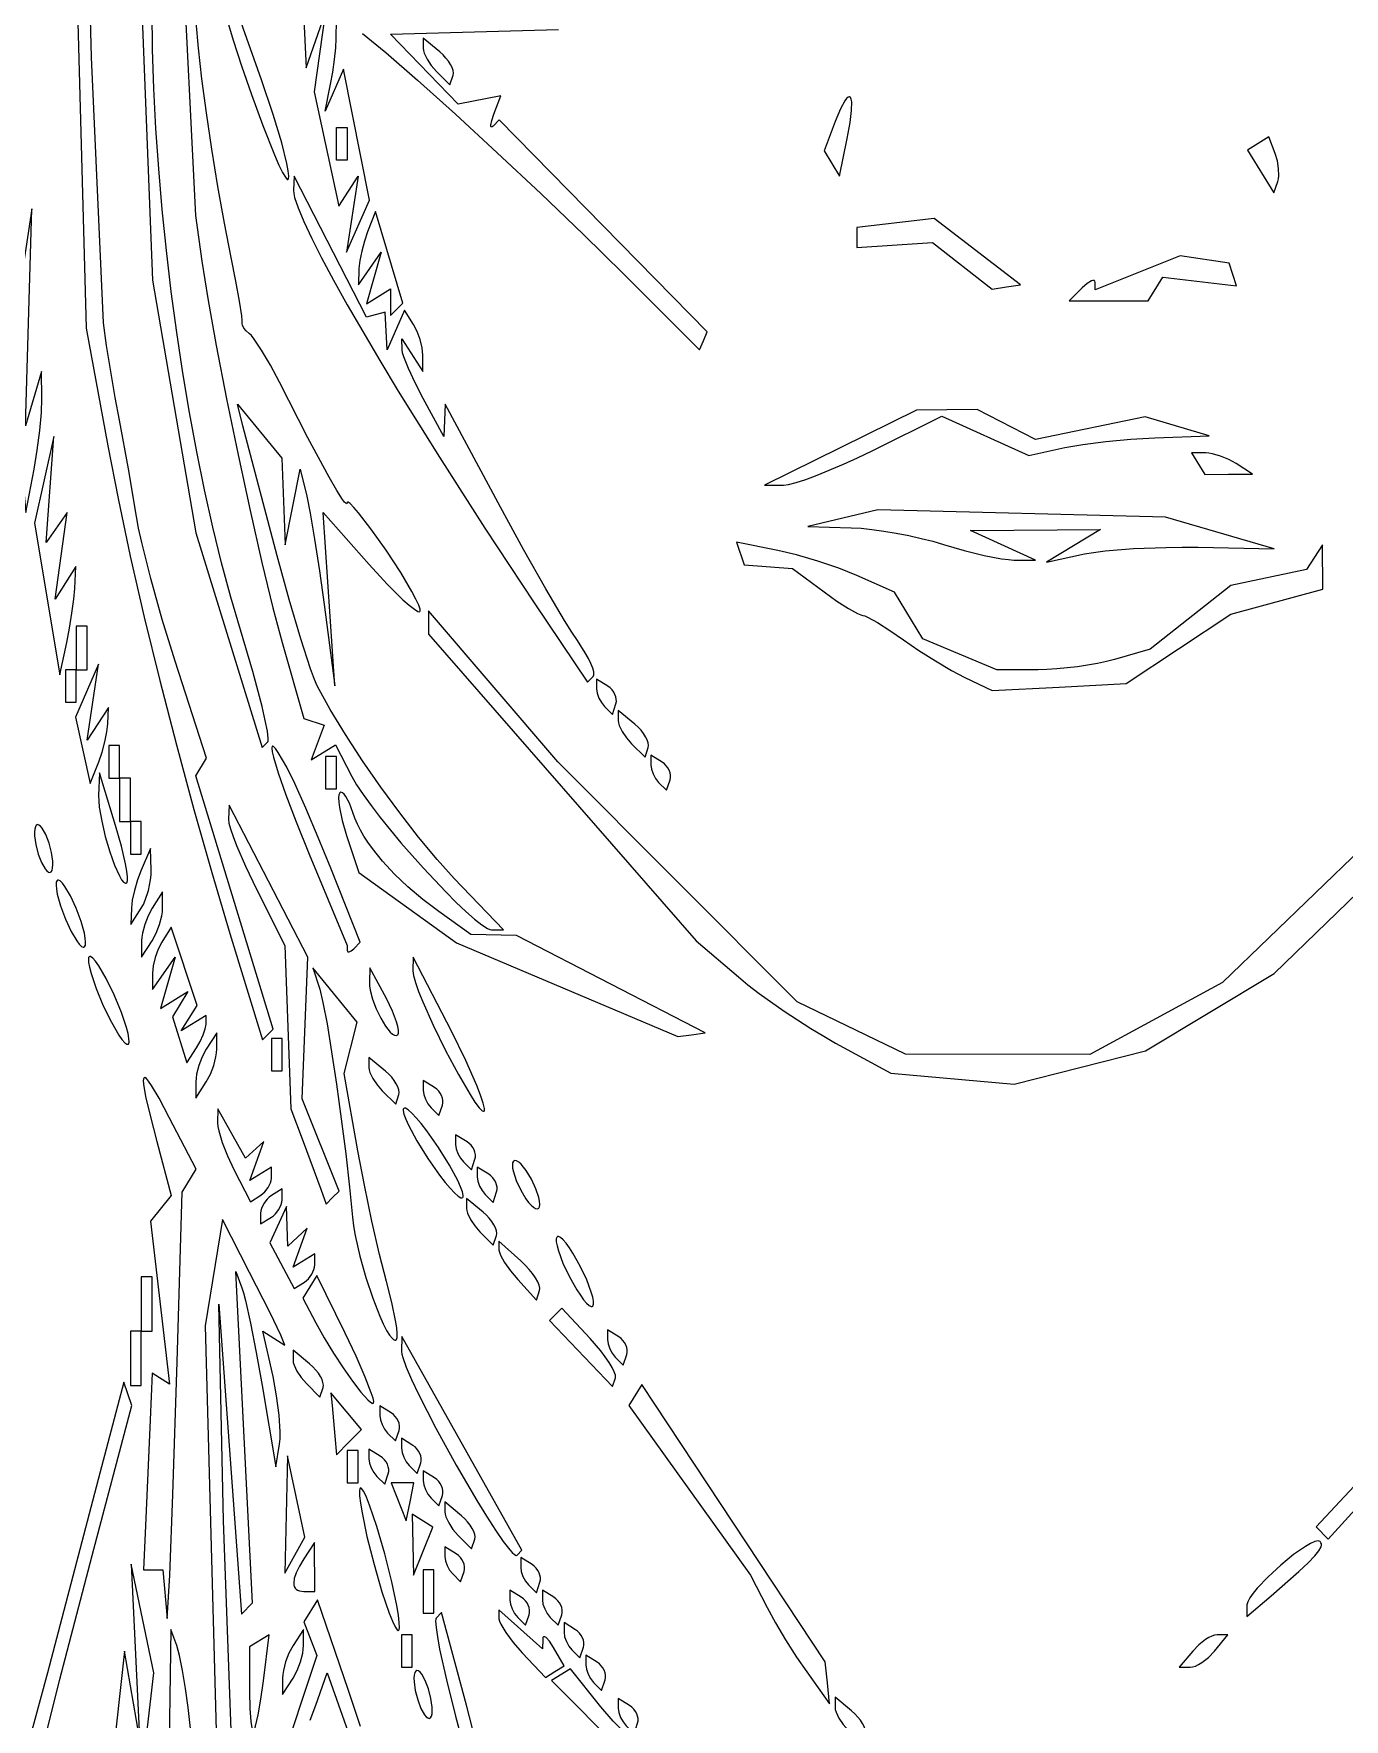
# Model space of a CAD drawing. Header units: millimetres. Extents: x 0.52 to 7.92, y 0.28 to 7.41.
# Drawn here: x 3.785 to 4.97, y 3.914 to 5.438 of the extents above; entities that cross this region are included whole.
import ezdxf

# ---------------------------------------------------------------- set-up
doc = ezdxf.new("R2010")
doc.units = ezdxf.units.MM
doc.header["$MEASUREMENT"] = 0

msp = doc.modelspace()

# ---------------------------------------------------------------- linework, layer by layer
at = {"flags": 128}
for points in [[(3.772346, 5.615522), (3.793521, 5.651961), (3.794118, 5.618621), (3.820767, 5.602941), (3.832596, 5.171569), (3.852073, 5.06505), (3.861338, 5.0174), (3.872443, 4.965458), (3.885117, 4.910307), (3.899087, 4.85303), (3.914083, 4.794711), (3.929833, 4.736433), (3.946066, 4.679279), (3.96251, 4.624334), (3.992132, 4.52808), (3.996911, 4.532859)], [(3.996911, 4.532859), (4.00169, 4.537638), (3.931563, 4.766886), (3.941383, 4.782775), (3.912943, 4.870516), (3.901393, 4.907971), (3.890968, 4.945094), (3.882813, 4.977595), (3.879944, 4.990773), (3.878072, 5.001187), (3.870906, 5.044466), (3.862711, 5.088235), (3.858797, 5.108847), (3.85474, 5.132353), (3.85102, 5.155859), (3.848114, 5.176471), (3.837357, 5.416575), (3.832268, 5.612562)], [(3.879698, 5.544118), (3.892599, 5.215047), (3.931672, 4.986498), (3.99161, 4.792264), (3.996773, 4.797427)], [(3.918941, 5.519608), (3.931339, 5.27327), (3.937107, 5.232223), (3.94249, 5.198324), (3.950179, 5.155841), (3.959548, 5.107748), (3.969972, 5.05702), (3.980823, 5.006632), (3.991477, 4.959558), (4.001308, 4.918775), (4.00969, 4.887255), (4.029428, 4.818627), (4.047918, 4.812459), (4.035884, 4.781097), (4.057988, 4.794759), (4.072751, 4.766212), (4.07712, 4.758644), (4.083007, 4.74978), (4.090187, 4.739866), (4.098436, 4.729147), (4.117243, 4.706283), (4.137635, 4.683158), (4.157815, 4.661741), (4.167265, 4.65229), (4.17599, 4.644005), (4.183765, 4.637132), (4.190365, 4.631918), (4.195566, 4.628609), (4.197572, 4.627746), (4.199145, 4.627451)], [(3.959566, 5.451995), (3.965561, 5.431807), (3.973075, 5.408618), (3.982004, 5.382797), (3.992246, 5.354716), (4.002714, 5.328121), (4.006794, 5.31886), (4.010108, 5.31216), (4.012659, 5.307923), (4.014449, 5.306052), (4.015059, 5.305974), (4.015481, 5.306451), (4.015757, 5.30902), (4.015281, 5.313663), (4.014055, 5.320283), (4.009365, 5.339063), (4.001707, 5.36458), (3.991103, 5.396056), (3.961336, 5.480392)], [(3.996773, 4.797427), (3.997144, 4.798452), (3.9972, 4.800429), (3.996418, 4.807027), (3.99453, 4.816805), (3.991636, 4.829348), (3.983237, 4.861063), (3.972033, 4.898844), (3.963309, 4.928335), (3.954971, 4.959339), (3.947043, 4.991687), (3.93955, 5.025212), (3.932514, 5.059744), (3.925962, 5.095117), (3.919915, 5.131161), (3.914399, 5.167709), (3.909437, 5.204592), (3.905053, 5.241642), (3.901272, 5.27869), (3.898117, 5.315569), (3.895612, 5.352111), (3.893782, 5.388146), (3.89265, 5.423507), (3.892241, 5.458026)], [(4.029412, 5.450477), (4.031366, 5.406863), (4.048596, 5.455882), (4.038838, 5.385078), (4.060994, 5.281767), (4.078404, 5.308824), (4.068104, 5.240196), (4.08866, 5.28717), (4.065324, 5.405786), (4.048617, 5.367647), (4.053586, 5.392157), (4.055527, 5.403003), (4.057135, 5.414416), (4.058246, 5.42504), (4.05869, 5.433516), (4.058824, 5.450365)], [(4.199145, 4.627451), (4.210047, 4.627451), (4.165478, 4.67402), (4.149845, 4.691266), (4.133222, 4.71125), (4.116125, 4.733245), (4.099069, 4.756528), (4.082571, 4.780374), (4.067146, 4.804058), (4.053311, 4.826854), (4.041582, 4.848039), (4.038994, 4.853979), (4.035547, 4.863388), (4.026675, 4.890686), (4.016159, 4.926072), (4.005196, 4.965686), (3.974198, 5.083333), (3.969359, 5.102941), (4.009368, 5.053922), (4.012385, 4.97549), (4.025966, 5.044118), (4.031967, 5.019608), (4.035062, 5.004289), (4.039053, 4.980699), (4.043424, 4.952053), (4.04766, 4.921569), (4.057352, 4.848039), (4.046977, 5.004902), (4.088422, 4.957907), (4.104866, 4.940012), (4.119002, 4.926027), (4.124733, 4.920936), (4.129323, 4.917347), (4.132582, 4.915433), (4.133654, 4.915159), (4.134323, 4.915369), (4.134595, 4.916087), (4.134502, 4.917305), (4.133286, 4.921123), (4.130799, 4.926595), (4.127167, 4.933495), (4.116971, 4.950666), (4.103703, 4.970817), (4.090084, 4.989978), (4.078931, 5.004457), (4.074639, 5.009501), (4.071395, 5.012845), (4.069343, 5.014314), (4.068809, 5.014291), (4.068627, 5.013733), (4.06836, 5.012804), (4.067566, 5.012998), (4.066255, 5.014297), (4.06444, 5.016679), (4.05934, 5.024615), (4.052355, 5.036647), (4.033092, 5.072363), (4.007369, 5.122549), (3.9991, 5.138163), (3.991191, 5.151685), (3.984537, 5.161669), (3.981962, 5.164882), (3.980037, 5.166667), (3.977191, 5.168957), (3.975044, 5.171569), (3.973803, 5.17418), (3.973588, 5.175386), (3.973678, 5.176471), (3.973694, 5.178556), (3.973266, 5.182629), (3.971244, 5.195772), (3.967939, 5.213971), (3.96368, 5.235294), (3.957513, 5.266588), (3.95161, 5.29963), (3.946143, 5.333194), (3.941284, 5.366052), (3.937206, 5.396975), (3.93408, 5.424738), (3.932078, 5.448111)], [(4.390781, 5.160088), (4.394307, 5.168214), (4.206141, 5.359736), (4.200591, 5.354186), (4.199606, 5.353408), (4.198935, 5.353331), (4.198577, 5.353912), (4.198529, 5.355105), (4.199346, 5.359149), (4.201362, 5.365105), (4.207681, 5.381574), (4.168988, 5.374122), (4.107772, 5.437281), (4.259587, 5.441682)], [(4.082396, 5.437915), (4.103434, 5.420653), (4.132133, 5.395675), (4.166433, 5.364852), (4.204275, 5.330058), (4.243599, 5.293168), (4.282344, 5.256053), (4.318452, 5.220588), (4.387255, 5.151961), (4.390781, 5.160088)], [(4.16442, 5.400122), (4.164695, 5.402124), (4.16436, 5.404484), (4.163462, 5.407115), (4.162052, 5.409931), (4.16018, 5.412844), (4.157895, 5.415767), (4.155248, 5.418614), (4.152287, 5.421298), (4.137255, 5.433773), (4.137255, 5.42473), (4.137503, 5.422666), (4.138212, 5.420261), (4.140819, 5.414779), (4.144676, 5.408978), (4.149387, 5.403554), (4.16152, 5.391422), (4.16442, 5.400122)], [(4.520917, 5.343125), (4.523498, 5.357434), (4.524783, 5.368435), (4.524856, 5.376012), (4.524465, 5.378479), (4.523802, 5.380045), (4.522879, 5.380696), (4.521706, 5.380416), (4.520294, 5.379192), (4.518652, 5.377008), (4.514725, 5.369702), (4.510008, 5.35838), (4.49986, 5.331688), (4.513924, 5.308931), (4.520917, 5.343125)], [(4.068627, 5.323529), (4.058824, 5.323529), (4.058824, 5.343137), (4.058824, 5.352941), (4.068627, 5.352941), (4.068627, 5.333333), (4.068627, 5.323529)], [(4.910206, 5.304148), (4.910773, 5.306508), (4.911075, 5.309302), (4.910922, 5.315776), (4.909823, 5.322744), (4.907857, 5.329376), (4.902099, 5.34438), (4.882754, 5.332424), (4.906798, 5.293924), (4.910206, 5.304148)], [(4.291122, 4.856481), (4.291755, 4.858075), (4.291576, 4.860647), (4.290644, 4.864065), (4.289018, 4.868193), (4.286756, 4.872899), (4.283918, 4.878049), (4.276748, 4.889141), (4.271808, 4.896572), (4.265224, 4.907178), (4.248267, 4.93594), (4.228161, 4.971469), (4.207187, 5.009804), (4.157135, 5.102941), (4.156041, 5.073529), (4.137255, 5.107843), (4.12994, 5.12194), (4.123911, 5.134957), (4.119792, 5.145447), (4.118644, 5.149291), (4.118208, 5.151961), (4.117947, 5.161765), (4.136955, 5.132353), (4.136955, 5.147059), (4.136301, 5.153801), (4.13452, 5.161286), (4.131884, 5.168604), (4.128665, 5.174842), (4.120376, 5.187919), (4.10465, 5.151961), (4.102941, 5.186055), (4.08609, 5.181373), (4.020559, 5.308824), (4.020084, 5.296178), (4.020275, 5.293365), (4.021024, 5.28976), (4.024137, 5.280258), (4.02932, 5.267851), (4.036469, 5.252718), (4.04548, 5.235036), (4.056248, 5.214982), (4.06867, 5.192736), (4.082643, 5.168475), (4.098061, 5.142378), (4.114821, 5.114621), (4.151953, 5.054845), (4.193206, 4.99057), (4.23775, 4.923222), (4.285987, 4.851347), (4.291122, 4.856481)], [(3.785419, 5.044118), (3.788325, 5.061278), (3.790643, 5.079013), (3.792138, 5.095232), (3.792575, 5.107843), (3.792163, 5.132353), (3.777737, 5.083333), (3.783295, 5.279412), (3.764108, 5.151961), (3.77785, 5.004902), (3.785419, 5.044118)], [(4.113425, 5.188588), (4.119006, 5.194169), (4.094225, 5.27688), (4.087017, 5.258538), (4.084176, 5.250256), (4.081769, 5.241264), (4.080049, 5.232648), (4.079271, 5.22549), (4.078732, 5.210784), (4.099324, 5.240196), (4.086135, 5.193623), (4.107843, 5.20704), (4.107843, 5.183007), (4.113425, 5.188588)], [(4.664789, 5.208742), (4.677616, 5.210784), (4.599392, 5.27073), (4.529412, 5.262561), (4.529412, 5.244484), (4.597819, 5.249091), (4.651961, 5.2067), (4.664789, 5.208742)], [(4.757265, 5.196078), (4.79296, 5.196078), (4.806237, 5.217561), (4.872884, 5.209781), (4.866111, 5.230392), (4.822089, 5.236847), (4.745098, 5.206041), (4.745098, 5.212824), (4.744858, 5.213947), (4.74417, 5.21453), (4.743082, 5.214594), (4.741642, 5.214159), (4.737901, 5.211876), (4.733333, 5.207843), (4.721569, 5.196078), (4.757265, 5.196078)], [(4.46305, 5.029555), (4.46775, 5.030163), (4.474631, 5.031961), (4.483363, 5.034821), (4.493618, 5.038617), (4.517379, 5.048505), (4.530226, 5.054343), (4.54328, 5.060606), (4.60654, 5.091801), (4.685016, 5.056413), (4.717508, 5.063483), (4.733992, 5.066373), (4.754855, 5.069015), (4.777422, 5.071116), (4.79902, 5.072385), (4.848039, 5.074218), (4.790286, 5.091323), (4.691176, 5.070857), (4.638229, 5.098039), (4.583333, 5.097442), (4.446078, 5.029698), (4.46305, 5.029555)], [(3.814951, 4.887432), (3.817461, 4.900331), (3.819668, 4.913839), (3.821333, 4.926354), (3.822219, 4.936275), (3.823229, 4.955882), (3.804477, 4.926471), (3.815349, 5.004902), (3.796228, 4.977748), (3.803214, 5.073529), (3.785911, 4.995098), (3.808692, 4.858198), (3.814951, 4.887432)], [(4.865775, 5.039366), (4.887255, 5.039516), (4.872549, 5.04902), (4.865826, 5.052722), (4.858393, 5.055776), (4.851153, 5.057865), (4.847888, 5.058449), (4.84501, 5.058673), (4.832176, 5.058824), (4.844294, 5.039216), (4.865775, 5.039366)], [(4.671569, 4.961882), (4.691176, 4.961669), (4.632353, 4.988604), (4.75, 4.989501), (4.70098, 4.960046), (4.735294, 4.967376), (4.743588, 4.968821), (4.754033, 4.970118), (4.779687, 4.972167), (4.808881, 4.973325), (4.823749, 4.973508), (4.838235, 4.973395), (4.906863, 4.972084), (4.808824, 5.000779), (4.548551, 5.007232), (4.485294, 4.992203), (4.52451, 4.991051), (4.533288, 4.990536), (4.543218, 4.989506), (4.553957, 4.988025), (4.565165, 4.986153), (4.5765, 4.983953), (4.587619, 4.981486), (4.59818, 4.978813), (4.607843, 4.975997), (4.62652, 4.970583), (4.644761, 4.966117), (4.660474, 4.963062), (4.666729, 4.962209), (4.671569, 4.961882)], [(4.712529, 4.846987), (4.773098, 4.850158), (4.867647, 4.912995), (4.95098, 4.935439), (4.95068, 4.97549), (4.936275, 4.953444), (4.867647, 4.938699), (4.79467, 4.881143), (4.762596, 4.871944), (4.755395, 4.870096), (4.747211, 4.868372), (4.729032, 4.865447), (4.710331, 4.863471), (4.701493, 4.862933), (4.693377, 4.862745), (4.656233, 4.862745), (4.589306, 4.890709), (4.563725, 4.932789), (4.529412, 4.94797), (4.513156, 4.954447), (4.49426, 4.96086), (4.47507, 4.966467), (4.457931, 4.970529), (4.420763, 4.977907), (4.42759, 4.957425), (4.471205, 4.954212), (4.499911, 4.932988), (4.51155, 4.924748), (4.522017, 4.917999), (4.530168, 4.913439), (4.533016, 4.912198), (4.534854, 4.911765), (4.536731, 4.911314), (4.53969, 4.910024), (4.548245, 4.905285), (4.559311, 4.898271), (4.57168, 4.889706), (4.585518, 4.880201), (4.600583, 4.870627), (4.615055, 4.862099), (4.627115, 4.855732), (4.651961, 4.843816), (4.712529, 4.846987)], [(5.111644, 4.822263), (4.860271, 4.579845), (4.740196, 4.514706), (4.573529, 4.515189), (4.47549, 4.562488), (4.25921, 4.779412), (4.142157, 4.91588), (4.142157, 4.894887), (4.384299, 4.617509), (4.422389, 4.584906), (4.431058, 4.577802), (4.441114, 4.570105), (4.46394, 4.553906), (4.487981, 4.53827), (4.499556, 4.531276), (4.510352, 4.525158), (4.560225, 4.498014), (4.671888, 4.487888), (4.790457, 4.518264), (4.906863, 4.587922), (5.200784, 4.872549)], [(3.823529, 4.862745), (3.833333, 4.862745), (3.833333, 4.882353), (3.833333, 4.901961), (3.823529, 4.901961), (3.823529, 4.882353), (3.823529, 4.862745)], [(3.813725, 4.833333), (3.823529, 4.833333), (3.823529, 4.852941), (3.823529, 4.862745), (3.813725, 4.862745), (3.813725, 4.843137), (3.813725, 4.833333)], [(3.843836, 4.779412), (3.846879, 4.788186), (3.849451, 4.79758), (3.851283, 4.806468), (3.852102, 4.813725), (3.852641, 4.828431), (3.833361, 4.79902), (3.84366, 4.867647), (3.822787, 4.819815), (3.836109, 4.759804), (3.843836, 4.779412)], [(4.311588, 4.831822), (4.312014, 4.833864), (4.312005, 4.836021), (4.31159, 4.838228), (4.310797, 4.840418), (4.309656, 4.842528), (4.308196, 4.844491), (4.306448, 4.846244), (4.304439, 4.847719), (4.294118, 4.854098), (4.294118, 4.84535), (4.294682, 4.841389), (4.296218, 4.837071), (4.298491, 4.832919), (4.301266, 4.829453), (4.308415, 4.822304), (4.311588, 4.831822)], [(4.34089, 4.792279), (4.341166, 4.794281), (4.34083, 4.796641), (4.339932, 4.799272), (4.338523, 4.802088), (4.336651, 4.805001), (4.334366, 4.807924), (4.331718, 4.810771), (4.328758, 4.813455), (4.313725, 4.82593), (4.313725, 4.816887), (4.313973, 4.814822), (4.314683, 4.812418), (4.317289, 4.806936), (4.321147, 4.801135), (4.325858, 4.795711), (4.33799, 4.783578), (4.34089, 4.792279)], [(3.852941, 4.764706), (3.862745, 4.764706), (3.862745, 4.784314), (3.862745, 4.794118), (3.852941, 4.794118), (3.852941, 4.77451), (3.852941, 4.764706)], [(4.074477, 4.610425), (4.080326, 4.616274), (4.05373, 4.683137), (4.042363, 4.711033), (4.031076, 4.737559), (4.021173, 4.759717), (4.013959, 4.77451), (4.006284, 4.787814), (4.003661, 4.791532), (4.001822, 4.793387), (4.001191, 4.793639), (4.00075, 4.793451), (4.000426, 4.791794), (4.000832, 4.788486), (4.00195, 4.783598), (4.006247, 4.769364), (4.013171, 4.749656), (4.022576, 4.72504), (4.034314, 4.696078), (4.068627, 4.613485), (4.068627, 4.60903), (4.069089, 4.607762), (4.070346, 4.607602), (4.072206, 4.608505), (4.074477, 4.610425)], [(4.360607, 4.763195), (4.361034, 4.765237), (4.361025, 4.767394), (4.360609, 4.7696), (4.359816, 4.771791), (4.358675, 4.7739), (4.357216, 4.775864), (4.355467, 4.777616), (4.353459, 4.779092), (4.343137, 4.785471), (4.343137, 4.776722), (4.343701, 4.772761), (4.345237, 4.768444), (4.34751, 4.764291), (4.350286, 4.760825), (4.357435, 4.753676), (4.360607, 4.763195)], [(4.04902, 4.754902), (4.058824, 4.754902), (4.058824, 4.77451), (4.058824, 4.784314), (4.04902, 4.784314), (4.04902, 4.764706), (4.04902, 4.754902)], [(3.869379, 4.670033), (3.869958, 4.671882), (3.869921, 4.675485), (3.86931, 4.680629), (3.868168, 4.687101), (3.864457, 4.703175), (3.859125, 4.722004), (3.844503, 4.769608), (3.84382, 4.749012), (3.843906, 4.744112), (3.844426, 4.738487), (3.846573, 4.725674), (3.849859, 4.711811), (3.853885, 4.698135), (3.85825, 4.685882), (3.862554, 4.67629), (3.864558, 4.672878), (3.866397, 4.670594), (3.868021, 4.669594), (3.868736, 4.669624), (3.869379, 4.670033)], [(3.862745, 4.72549), (3.872549, 4.72549), (3.872549, 4.745098), (3.872549, 4.764706), (3.862745, 4.764706), (3.862745, 4.745098), (3.862745, 4.72549)], [(4.05538, 4.385445), (4.061278, 4.391343), (4.02785, 4.474887), (4.03305, 4.602941), (3.961749, 4.740196), (3.961267, 4.727615), (3.961695, 4.724052), (3.963109, 4.718725), (3.965406, 4.711894), (3.968482, 4.703818), (3.976558, 4.684974), (3.986508, 4.664271), (4.012232, 4.613507), (4.017524, 4.465686), (4.028661, 4.436275), (4.044639, 4.393205), (4.049481, 4.379547), (4.05538, 4.385445)], [(4.379923, 4.532689), (4.392199, 4.534314), (4.221636, 4.622549), (4.180275, 4.623407), (4.151412, 4.644078), (4.1369, 4.655064), (4.123514, 4.666391), (4.11138, 4.677917), (4.100618, 4.689501), (4.091352, 4.701002), (4.087319, 4.706676), (4.083706, 4.712276), (4.080528, 4.717785), (4.077801, 4.723184), (4.07554, 4.728455), (4.073761, 4.733582), (4.070679, 4.742041), (4.067407, 4.748219), (4.065821, 4.75027), (4.064335, 4.751532), (4.062996, 4.751932), (4.061853, 4.751396), (4.061078, 4.749711), (4.060791, 4.746817), (4.060967, 4.742871), (4.061582, 4.738033), (4.064027, 4.726308), (4.067928, 4.712904), (4.078987, 4.679396), (4.167503, 4.615828), (4.367647, 4.531064), (4.379923, 4.532689)], [(3.872549, 4.696078), (3.882353, 4.696078), (3.882353, 4.715686), (3.882353, 4.72549), (3.872549, 4.72549), (3.872549, 4.705882), (3.872549, 4.696078)], [(3.80081, 4.679895), (3.801658, 4.68131), (3.802185, 4.683462), (3.802399, 4.686244), (3.802306, 4.689551), (3.801231, 4.697308), (3.79902, 4.705882), (3.796034, 4.713683), (3.792853, 4.719334), (3.791308, 4.721188), (3.789857, 4.722305), (3.788547, 4.72262), (3.787425, 4.722066), (3.786577, 4.720651), (3.78605, 4.718499), (3.785837, 4.715716), (3.785929, 4.71241), (3.787004, 4.704652), (3.789216, 4.696078), (3.792201, 4.688278), (3.795382, 4.682627), (3.796927, 4.680773), (3.798379, 4.679655), (3.799689, 4.679341), (3.80081, 4.679895)], [(3.882353, 4.647059), (3.884251, 4.650413), (3.886001, 4.654316), (3.888907, 4.663205), (3.890777, 4.672599), (3.891232, 4.677134), (3.891318, 4.681373), (3.890779, 4.70098), (3.882353, 4.681373), (3.879039, 4.672599), (3.876244, 4.663205), (3.874262, 4.654316), (3.873388, 4.647059), (3.872849, 4.632353), (3.882353, 4.647059)], [(3.831071, 4.612116), (3.831801, 4.613714), (3.831992, 4.61639), (3.831674, 4.620001), (3.830877, 4.624403), (3.827974, 4.635008), (3.823529, 4.647059), (3.818311, 4.658336), (3.813301, 4.666835), (3.811053, 4.669785), (3.809069, 4.67173), (3.807423, 4.672569), (3.806748, 4.672541), (3.806184, 4.672197), (3.805454, 4.6706), (3.805263, 4.667924), (3.805581, 4.664313), (3.806377, 4.659911), (3.809281, 4.649306), (3.813725, 4.637255), (3.818944, 4.625978), (3.823953, 4.617479), (3.826202, 4.614529), (3.828185, 4.612583), (3.829832, 4.611745), (3.830507, 4.611773), (3.831071, 4.612116)], [(3.892157, 4.617647), (3.895847, 4.624517), (3.898869, 4.632353), (3.900911, 4.640188), (3.901467, 4.643805), (3.901661, 4.647059), (3.901661, 4.661765), (3.892157, 4.647059), (3.888467, 4.640188), (3.885445, 4.632353), (3.883403, 4.624517), (3.882847, 4.620901), (3.882653, 4.617647), (3.882653, 4.602941), (3.892157, 4.617647)], [(3.932294, 4.520763), (3.935638, 4.526651), (3.938399, 4.532663), (3.940291, 4.538096), (3.941026, 4.542245), (3.941176, 4.550177), (3.918539, 4.536186), (3.932767, 4.559207), (3.90947, 4.629797), (3.900963, 4.616369), (3.897661, 4.609995), (3.894956, 4.602566), (3.893128, 4.595005), (3.892457, 4.588235), (3.892457, 4.573529), (3.913049, 4.602941), (3.89986, 4.556368), (3.924598, 4.571657), (3.910499, 4.548844), (3.923712, 4.507213), (3.932294, 4.520763)], [(3.870715, 4.52431), (3.871122, 4.525014), (3.871337, 4.526099), (3.871216, 4.529323), (3.870405, 4.533801), (3.868956, 4.53935), (3.864358, 4.552936), (3.857843, 4.568627), (3.850555, 4.583545), (3.84385, 4.595025), (3.840949, 4.599122), (3.838473, 4.601934), (3.836515, 4.603321), (3.835759, 4.603436), (3.835167, 4.603141), (3.83476, 4.602437), (3.834545, 4.601352), (3.834666, 4.598128), (3.835478, 4.59365), (3.836926, 4.588101), (3.841525, 4.574515), (3.848039, 4.558824), (3.855327, 4.543906), (3.862032, 4.532426), (3.864933, 4.528329), (3.867409, 4.525517), (3.869368, 4.52413), (3.870124, 4.524015), (3.870715, 4.52431)], [(4.192456, 4.463698), (4.192776, 4.464545), (4.192736, 4.466053), (4.191638, 4.4709), (4.189282, 4.477944), (4.18579, 4.486889), (4.175882, 4.5093), (4.162884, 4.535768), (4.128415, 4.602941), (4.127933, 4.590407), (4.128482, 4.586118), (4.130265, 4.579835), (4.133117, 4.57188), (4.136873, 4.562579), (4.146437, 4.541229), (4.157639, 4.518375), (4.169161, 4.496605), (4.179683, 4.478509), (4.184157, 4.471648), (4.187888, 4.466677), (4.190709, 4.463919), (4.191727, 4.463471), (4.192456, 4.463698)], [(4.113286, 4.257077), (4.113874, 4.258924), (4.113891, 4.26255), (4.113376, 4.267741), (4.112365, 4.274279), (4.109008, 4.290539), (4.10412, 4.309607), (4.097918, 4.333853), (4.09098, 4.364213), (4.084155, 4.396808), (4.07829, 4.427762), (4.06592, 4.497681), (4.077468, 4.544118), (4.03739, 4.593137), (4.043716, 4.573846), (4.046667, 4.561878), (4.050352, 4.5424), (4.054513, 4.517196), (4.058893, 4.488046), (4.063236, 4.456734), (4.067284, 4.425042), (4.070779, 4.394752), (4.073465, 4.367647), (4.074401, 4.359787), (4.075854, 4.351192), (4.080046, 4.332536), (4.08551, 4.313156), (4.091713, 4.294528), (4.098124, 4.278129), (4.101241, 4.271227), (4.104211, 4.265436), (4.106967, 4.260941), (4.109443, 4.257927), (4.110554, 4.257032), (4.111571, 4.256577), (4.112484, 4.256584), (4.113286, 4.257077)], [(4.114307, 4.532607), (4.114978, 4.534155), (4.11501, 4.536696), (4.114443, 4.540097), (4.11332, 4.544225), (4.109572, 4.55412), (4.104101, 4.56531), (4.08902, 4.593137), (4.088628, 4.580238), (4.088762, 4.576844), (4.089326, 4.573074), (4.091542, 4.564772), (4.094875, 4.556076), (4.098925, 4.547725), (4.103293, 4.540461), (4.107579, 4.535026), (4.109566, 4.533226), (4.111383, 4.532161), (4.11298, 4.531924), (4.114307, 4.532607)], [(3.941176, 4.490196), (3.944867, 4.497066), (3.947888, 4.504902), (3.94993, 4.512737), (3.950486, 4.516354), (3.95068, 4.519608), (3.95068, 4.534314), (3.941176, 4.519608), (3.937486, 4.512737), (3.934465, 4.504902), (3.932423, 4.497066), (3.931867, 4.49345), (3.931673, 4.490196), (3.931673, 4.47549), (3.941176, 4.490196)], [(4, 4.5), (4.009804, 4.5), (4.009804, 4.519608), (4.009804, 4.529412), (4, 4.529412), (4, 4.509804), (4, 4.5)], [(4.1154, 4.478553), (4.115676, 4.480555), (4.11534, 4.482916), (4.114442, 4.485547), (4.113032, 4.488362), (4.11116, 4.491275), (4.108876, 4.494198), (4.106228, 4.497045), (4.103268, 4.499729), (4.088235, 4.512205), (4.088235, 4.503161), (4.088483, 4.501097), (4.089193, 4.498692), (4.091799, 4.49321), (4.095657, 4.48741), (4.100368, 4.481985), (4.1125, 4.469853), (4.1154, 4.478553)], [(3.908071, 4.044118), (3.910913, 4.116899), (3.914737, 4.236814), (3.91926, 4.390294), (3.932101, 4.411071), (3.907683, 4.457986), (3.898474, 4.47521), (3.891585, 4.486917), (3.888996, 4.490674), (3.886968, 4.493018), (3.885498, 4.493937), (3.884969, 4.493859), (3.884577, 4.493421), (3.884202, 4.491459), (3.884365, 4.488039), (3.886285, 4.47678), (3.890289, 4.459555), (3.896331, 4.436275), (3.909444, 4.387255), (3.890822, 4.36403), (3.907946, 4.216889), (3.892157, 4.226647), (3.890314, 4.184402), (3.886465, 4.095588), (3.884458, 4.04902), (3.901961, 4.04902), (3.905927, 4.004902), (3.908071, 4.044118)], [(4.154725, 4.469077), (4.155152, 4.471119), (4.155143, 4.473276), (4.154727, 4.475483), (4.153934, 4.477673), (4.152793, 4.479783), (4.151334, 4.481746), (4.149585, 4.483499), (4.147576, 4.484974), (4.137255, 4.491353), (4.137255, 4.482605), (4.137819, 4.478644), (4.139355, 4.474326), (4.141628, 4.470174), (4.144404, 4.466708), (4.151552, 4.459559), (4.154725, 4.469077)], [(3.990614, 4.387513), (3.994258, 4.390539), (3.997243, 4.39449), (3.999259, 4.398854), (3.999808, 4.40103), (4, 4.403118), (4, 4.412922), (3.980617, 4.400942), (3.99332, 4.436275), (3.976509, 4.420954), (3.951675, 4.465686), (3.951328, 4.452945), (3.951567, 4.449788), (3.952386, 4.445689), (3.955525, 4.435355), (3.960259, 4.423318), (3.966104, 4.410957), (3.981227, 4.381712), (3.990614, 4.387513)], [(4.173037, 4.385456), (4.173398, 4.386164), (4.173478, 4.387263), (4.172836, 4.39054), (4.171201, 4.395101), (4.168663, 4.40076), (4.161233, 4.414632), (4.151261, 4.430672), (4.140515, 4.445939), (4.135531, 4.452332), (4.130979, 4.457704), (4.126988, 4.461911), (4.123688, 4.464807), (4.121209, 4.466247), (4.120317, 4.466375), (4.11968, 4.466085), (4.119319, 4.465376), (4.119239, 4.464277), (4.119881, 4.461), (4.121516, 4.45644), (4.124055, 4.45078), (4.131484, 4.436909), (4.141457, 4.420868), (4.152202, 4.405602), (4.157186, 4.399209), (4.161739, 4.393836), (4.165729, 4.389629), (4.169029, 4.386733), (4.171508, 4.385294), (4.1724, 4.385166), (4.173037, 4.385456)], [(4.184137, 4.420057), (4.184563, 4.4221), (4.184554, 4.424257), (4.184139, 4.426463), (4.183346, 4.428654), (4.182205, 4.430763), (4.180745, 4.432727), (4.178997, 4.434479), (4.176988, 4.435955), (4.166667, 4.442334), (4.166667, 4.433585), (4.167231, 4.429624), (4.168767, 4.425307), (4.17104, 4.421154), (4.173815, 4.417688), (4.180964, 4.410539), (4.184137, 4.420057)], [(4.203745, 4.390646), (4.204171, 4.392688), (4.204162, 4.394845), (4.203746, 4.397051), (4.202953, 4.399242), (4.201813, 4.401351), (4.200353, 4.403315), (4.198605, 4.405067), (4.196596, 4.406543), (4.186275, 4.412922), (4.186275, 4.404173), (4.186839, 4.400212), (4.188374, 4.395895), (4.190647, 4.391742), (4.193423, 4.388276), (4.200572, 4.381127), (4.203745, 4.390646)], [(4.241785, 4.375772), (4.242537, 4.377191), (4.242789, 4.379355), (4.242568, 4.382156), (4.2419, 4.385487), (4.239331, 4.393309), (4.235294, 4.401961), (4.230484, 4.409839), (4.228096, 4.413001), (4.225808, 4.415555), (4.223688, 4.417433), (4.221802, 4.41857), (4.220217, 4.418896), (4.219, 4.418346), (4.218247, 4.416927), (4.217995, 4.414763), (4.218216, 4.411962), (4.218884, 4.408631), (4.221453, 4.400809), (4.22549, 4.392157), (4.230301, 4.384278), (4.232689, 4.381117), (4.234976, 4.378563), (4.237096, 4.376684), (4.238982, 4.375548), (4.240567, 4.375221), (4.241785, 4.375772)], [(4, 4.367647), (4.001969, 4.369064), (4.003807, 4.370773), (4.006924, 4.374806), (4.00903, 4.379225), (4.009604, 4.381417), (4.009804, 4.38351), (4.009804, 4.393314), (4, 4.387255), (3.998031, 4.385838), (3.996193, 4.384129), (3.993076, 4.380096), (3.99097, 4.375677), (3.990396, 4.373485), (3.990196, 4.371392), (3.990196, 4.361588), (4, 4.367647)], [(4.029904, 4.309128), (4.033519, 4.312136), (4.03648, 4.316072), (4.038481, 4.320426), (4.039026, 4.3226), (4.039216, 4.324687), (4.039216, 4.334491), (4.019832, 4.322511), (4.032536, 4.357843), (4.014854, 4.341651), (4.013772, 4.377451), (3.99849, 4.344669), (4.020592, 4.303372), (4.029904, 4.309128)], [(4.203635, 4.351102), (4.203911, 4.353104), (4.203575, 4.355465), (4.202678, 4.358096), (4.201268, 4.360911), (4.199396, 4.363824), (4.197111, 4.366747), (4.194463, 4.369594), (4.191503, 4.372278), (4.176471, 4.384754), (4.176471, 4.37571), (4.176718, 4.373646), (4.177428, 4.371241), (4.180034, 4.365759), (4.183892, 4.359959), (4.188603, 4.354534), (4.200735, 4.342402), (4.203635, 4.351102)], [(3.965276, 3.862745), (3.956823, 4.093137), (3.952449, 4.289216), (3.972879, 4.008827), (3.982989, 4.018937), (3.967735, 4.318627), (3.97343, 4.303922), (3.974827, 4.299467), (3.976622, 4.29241), (3.981105, 4.271936), (3.986284, 4.245397), (3.991562, 4.215686), (4.004, 4.142157), (4.007351, 4.162438), (4.007836, 4.167347), (4.007926, 4.173541), (4.007017, 4.188781), (4.004813, 4.206148), (4.001508, 4.223636), (3.992315, 4.264554), (4.012348, 4.252173), (4.008625, 4.260989), (3.998796, 4.28129), (3.980392, 4.317719), (3.955882, 4.365633), (3.940165, 4.269608), (3.951668, 3.848039)], [(4.242635, 4.301434), (4.24282, 4.303572), (4.242211, 4.306276), (4.240874, 4.309435), (4.238882, 4.31294), (4.236301, 4.31668), (4.233203, 4.320546), (4.229655, 4.324428), (4.225729, 4.328215), (4.205882, 4.346176), (4.205882, 4.338076), (4.206227, 4.336067), (4.207216, 4.333456), (4.210849, 4.326867), (4.216224, 4.319187), (4.222788, 4.311294), (4.239695, 4.292613), (4.242635, 4.301434)], [(4.290661, 4.287394), (4.291317, 4.289016), (4.29129, 4.291761), (4.290629, 4.295482), (4.289379, 4.30003), (4.285296, 4.311015), (4.279412, 4.323529), (4.272754, 4.33527), (4.269557, 4.340121), (4.266565, 4.344148), (4.263862, 4.347244), (4.261536, 4.3493), (4.259672, 4.350209), (4.258941, 4.350199), (4.258358, 4.349861), (4.257703, 4.348239), (4.257729, 4.345493), (4.25839, 4.341772), (4.259641, 4.337224), (4.263723, 4.32624), (4.269608, 4.313725), (4.276266, 4.301985), (4.279462, 4.297134), (4.282455, 4.293106), (4.285157, 4.290011), (4.287484, 4.287955), (4.289347, 4.287046), (4.290078, 4.287056), (4.290661, 4.287394)], [(3.882353, 4.264706), (3.892157, 4.264706), (3.892157, 4.284314), (3.892157, 4.303922), (3.892157, 4.313725), (3.882353, 4.313725), (3.882353, 4.294118), (3.882353, 4.27451), (3.882353, 4.264706)], [(4.092608, 4.20098), (4.091984, 4.204015), (4.090398, 4.208905), (4.08477, 4.223233), (4.076575, 4.241931), (4.066666, 4.262966), (4.041252, 4.315148), (4.028505, 4.294523), (4.040152, 4.272261), (4.047663, 4.258752), (4.05612, 4.244901), (4.064913, 4.231536), (4.073434, 4.219485), (4.081074, 4.209576), (4.087222, 4.202636), (4.089547, 4.200539), (4.09127, 4.199495), (4.091883, 4.199401), (4.092316, 4.199608), (4.092608, 4.20098)], [(4.31114, 4.222635), (4.311148, 4.224785), (4.310149, 4.227877), (4.308235, 4.231765), (4.305502, 4.236304), (4.302043, 4.24135), (4.297952, 4.246756), (4.288248, 4.258069), (4.262722, 4.285598), (4.251429, 4.274305), (4.308505, 4.214731), (4.31114, 4.222635)], [(3.872549, 4.215686), (3.882353, 4.215686), (3.882353, 4.235294), (3.882353, 4.254902), (3.882353, 4.264706), (3.872549, 4.264706), (3.872549, 4.245098), (3.872549, 4.22549), (3.872549, 4.215686)], [(4.222294, 4.062163), (4.226665, 4.066534), (4.117952, 4.259804), (4.1178, 4.246291), (4.118057, 4.243925), (4.118851, 4.240738), (4.12191, 4.23214), (4.126703, 4.220979), (4.132956, 4.20774), (4.14875, 4.176949), (4.167101, 4.143627), (4.18582, 4.111629), (4.194633, 4.097332), (4.202718, 4.084814), (4.2098, 4.074556), (4.215606, 4.067039), (4.217944, 4.06446), (4.219862, 4.062748), (4.221323, 4.061962), (4.222294, 4.062163)], [(4.321392, 4.243587), (4.321818, 4.245629), (4.321809, 4.247786), (4.321393, 4.249992), (4.320601, 4.252183), (4.31946, 4.254293), (4.318, 4.256256), (4.316252, 4.258008), (4.314243, 4.259484), (4.303922, 4.265863), (4.303922, 4.257115), (4.304486, 4.253154), (4.306021, 4.248836), (4.308295, 4.244683), (4.31107, 4.241217), (4.318219, 4.234069), (4.321392, 4.243587)], [(4.046773, 4.213847), (4.047048, 4.21585), (4.046712, 4.21821), (4.045815, 4.220841), (4.044405, 4.223656), (4.042533, 4.226569), (4.040248, 4.229493), (4.037601, 4.232339), (4.03464, 4.235023), (4.019608, 4.247499), (4.019608, 4.238455), (4.019855, 4.236391), (4.020565, 4.233987), (4.023172, 4.228504), (4.027029, 4.222704), (4.03174, 4.217279), (4.043873, 4.205147), (4.046773, 4.213847)], [(5.016894, 4.143734), (5.077905, 4.210784), (5.078147, 4.230392), (4.944862, 4.087818), (4.955882, 4.076683), (5.016894, 4.143734)], [(3.774109, 3.808824), (3.788068, 3.867647), (3.808456, 3.948998), (3.837869, 4.061984), (3.87371, 4.197497), (3.866645, 4.218692), (3.844831, 4.136307), (3.797407, 3.955882), (3.785249, 3.910381), (3.771079, 3.858964)], [(4.070173, 4.16429), (4.081522, 4.17564), (4.053922, 4.208896), (4.054902, 4.197585), (4.057353, 4.169608), (4.058824, 4.152941), (4.070173, 4.16429)], [(4.502936, 3.946766), (4.50097, 3.965686), (4.334934, 4.216404), (4.323303, 4.197585), (4.433385, 4.044153), (4.448402, 4.014724), (4.45587, 4.00103), (4.465101, 3.985501), (4.474922, 3.970045), (4.484161, 3.95657), (4.504902, 3.927846), (4.502936, 3.946766)], [(4.115509, 4.174959), (4.115936, 4.177002), (4.115927, 4.179158), (4.115511, 4.181365), (4.114718, 4.183555), (4.113577, 4.185665), (4.112118, 4.187629), (4.110369, 4.189381), (4.108361, 4.190857), (4.098039, 4.197236), (4.098039, 4.188487), (4.098603, 4.184526), (4.100139, 4.180209), (4.102412, 4.176056), (4.105188, 4.17259), (4.112337, 4.165441), (4.115509, 4.174959)], [(4.135117, 4.145548), (4.135544, 4.14759), (4.135535, 4.149747), (4.135119, 4.151953), (4.134326, 4.154144), (4.133185, 4.156253), (4.131726, 4.158217), (4.129977, 4.159969), (4.127968, 4.161445), (4.117647, 4.167824), (4.117647, 4.159075), (4.118211, 4.155114), (4.119747, 4.150797), (4.12202, 4.146644), (4.124796, 4.143178), (4.131944, 4.136029), (4.135117, 4.145548)], [(4.021234, 4.062078), (4.030322, 4.078317), (4.014744, 4.151961), (4.012147, 4.04584), (4.021234, 4.062078)], [(4.068627, 4.127451), (4.078431, 4.127451), (4.078431, 4.147059), (4.078431, 4.156863), (4.068627, 4.156863), (4.068627, 4.137255), (4.068627, 4.127451)], [(4.105705, 4.135744), (4.106132, 4.137786), (4.106123, 4.139943), (4.105707, 4.142149), (4.104914, 4.14434), (4.103773, 4.146449), (4.102314, 4.148413), (4.100565, 4.150165), (4.098557, 4.151641), (4.088235, 4.15802), (4.088235, 4.149271), (4.088799, 4.14531), (4.090335, 4.140993), (4.092608, 4.13684), (4.095384, 4.133374), (4.102533, 4.126225), (4.105705, 4.135744)], [(4.154725, 4.116136), (4.155152, 4.118178), (4.155143, 4.120335), (4.154727, 4.122541), (4.153934, 4.124732), (4.152793, 4.126842), (4.151334, 4.128805), (4.149585, 4.130557), (4.147576, 4.132033), (4.137255, 4.138412), (4.137255, 4.129664), (4.137819, 4.125703), (4.139355, 4.121385), (4.141628, 4.117232), (4.144404, 4.113766), (4.151552, 4.106618), (4.154725, 4.116136)], [(4.115155, 3.99424), (4.115564, 3.995073), (4.115784, 3.996537), (4.115685, 4.001216), (4.114908, 4.007995), (4.113504, 4.016589), (4.109024, 4.038086), (4.102653, 4.063437), (4.095508, 4.088015), (4.088921, 4.107406), (4.086066, 4.114547), (4.083624, 4.119661), (4.081687, 4.122503), (4.080937, 4.122996), (4.080347, 4.122831), (4.079938, 4.121998), (4.079717, 4.120534), (4.079817, 4.115854), (4.080594, 4.109075), (4.081997, 4.100482), (4.086478, 4.078985), (4.092849, 4.053633), (4.099993, 4.029055), (4.10658, 4.009665), (4.109436, 4.002523), (4.111878, 3.99741), (4.113815, 3.994567), (4.114565, 3.994074), (4.115155, 3.99424)], [(4.125429, 4.110294), (4.128889, 4.127451), (4.108459, 4.127451), (4.12197, 4.093137), (4.125429, 4.110294)], [(4.184027, 4.076592), (4.184303, 4.078595), (4.183967, 4.080955), (4.18307, 4.083586), (4.18166, 4.086402), (4.179788, 4.089314), (4.177503, 4.092238), (4.174856, 4.095085), (4.171895, 4.097768), (4.156863, 4.110244), (4.156863, 4.1012), (4.15711, 4.099136), (4.15782, 4.096732), (4.160427, 4.09125), (4.164284, 4.085449), (4.168995, 4.080025), (4.181127, 4.067892), (4.184027, 4.076592)], [(4.137445, 4.065864), (4.146196, 4.087611), (4.127451, 4.099196), (4.128694, 4.044118), (4.137445, 4.065864)], [(4.029412, 4.029412), (4.039216, 4.029412), (4.038915, 4.073529), (4.029412, 4.058824), (4.025381, 4.052103), (4.022502, 4.046209), (4.020775, 4.041165), (4.020199, 4.03699), (4.020343, 4.035235), (4.020775, 4.033706), (4.021495, 4.032405), (4.022502, 4.031334), (4.023798, 4.030497), (4.025381, 4.029896), (4.029412, 4.029412)], [(4.174333, 4.047508), (4.17476, 4.049551), (4.17475, 4.051708), (4.174335, 4.053914), (4.173542, 4.056105), (4.172401, 4.058214), (4.170941, 4.060178), (4.169193, 4.06193), (4.167184, 4.063406), (4.156863, 4.069785), (4.156863, 4.061036), (4.157427, 4.057075), (4.158963, 4.052758), (4.161236, 4.048605), (4.164011, 4.045139), (4.17116, 4.03799), (4.174333, 4.047508)], [(4.904107, 4.025441), (4.929175, 4.047402), (4.937602, 4.055275), (4.943617, 4.061437), (4.947466, 4.066159), (4.949396, 4.069713), (4.949717, 4.071137), (4.949651, 4.07237), (4.949227, 4.073446), (4.948477, 4.074399), (4.947688, 4.07487), (4.946612, 4.075019), (4.94368, 4.074418), (4.939846, 4.072739), (4.935272, 4.070122), (4.924562, 4.062646), (4.912861, 4.053123), (4.90148, 4.042685), (4.891727, 4.032466), (4.887872, 4.027792), (4.884915, 4.023599), (4.883021, 4.020026), (4.882353, 4.017217), (4.882353, 4.006765), (4.904107, 4.025441)], [(3.852113, 3.779412), (3.855524, 3.793926), (3.858665, 3.811703), (3.861188, 3.830492), (3.862745, 3.848039), (3.865065, 3.887255), (3.878967, 3.828431), (3.893677, 3.955882), (3.873357, 4.053922), (3.880626, 3.897059), (3.867148, 3.97549), (3.859521, 3.906863), (3.852945, 3.845435), (3.847847, 3.794118), (3.843801, 3.75), (3.852113, 3.779412)], [(4.24296, 4.037705), (4.243387, 4.039747), (4.243378, 4.041904), (4.242962, 4.04411), (4.242169, 4.046301), (4.241028, 4.04841), (4.239569, 4.050374), (4.23782, 4.052126), (4.235812, 4.053602), (4.22549, 4.059981), (4.22549, 4.051232), (4.226054, 4.047271), (4.22759, 4.042954), (4.229863, 4.038801), (4.232639, 4.035335), (4.239788, 4.028186), (4.24296, 4.037705)], [(4.137255, 4.009804), (4.147059, 4.009804), (4.147059, 4.029412), (4.147059, 4.04902), (4.137255, 4.04902), (4.137255, 4.029412), (4.137255, 4.009804)], [(4.233156, 4.008293), (4.233583, 4.010335), (4.233574, 4.012492), (4.233158, 4.014698), (4.232365, 4.016889), (4.231224, 4.018999), (4.229765, 4.020962), (4.228016, 4.022714), (4.226008, 4.02419), (4.215686, 4.030569), (4.215686, 4.02182), (4.21625, 4.017859), (4.217786, 4.013542), (4.220059, 4.009389), (4.222835, 4.005923), (4.229984, 3.998775), (4.233156, 4.008293)], [(4.262568, 4.008293), (4.262995, 4.010335), (4.262986, 4.012492), (4.26257, 4.014698), (4.261777, 4.016889), (4.260636, 4.018999), (4.259177, 4.020962), (4.257428, 4.022714), (4.255419, 4.02419), (4.245098, 4.030569), (4.245098, 4.02182), (4.245662, 4.017859), (4.247198, 4.013542), (4.249471, 4.009389), (4.252247, 4.005923), (4.259395, 3.998775), (4.262568, 4.008293)], [(4.080698, 3.907232), (4.069766, 3.93974), (4.041626, 4.021636), (4.029348, 4.001769), (4.041034, 3.971317), (4.006735, 3.868054)], [(4.194065, 3.837856), (4.194448, 3.83879), (4.194591, 3.840549), (4.194193, 3.846365), (4.192945, 3.854939), (4.190919, 3.865909), (4.184819, 3.89358), (4.176471, 3.926471), (4.153974, 4.010183), (4.149072, 4.005281), (4.148689, 4.004348), (4.148546, 4.002588), (4.148944, 3.996772), (4.150192, 3.988198), (4.152218, 3.977229), (4.158318, 3.949557), (4.166667, 3.916667), (4.189163, 3.832954), (4.194065, 3.837856)], [(4.256448, 3.956838), (4.264949, 3.962092), (4.255321, 3.978595), (4.25156, 3.984303), (4.248435, 3.987644), (4.247213, 3.988349), (4.246272, 3.988368), (4.245653, 3.987671), (4.245396, 3.986226), (4.245098, 3.977353), (4.205882, 4.012843), (4.205882, 4.004602), (4.206312, 4.00249), (4.207542, 3.999636), (4.212061, 3.992206), (4.218749, 3.983317), (4.226915, 3.973973), (4.247948, 3.951585), (4.256448, 3.956838)], [(3.918117, 3.867982), (3.929371, 3.883364), (3.924663, 3.924525), (3.922401, 3.941667), (3.919723, 3.957915), (3.916965, 3.971434), (3.91446, 3.980392), (3.908966, 3.995098), (3.906863, 3.8526), (3.918117, 3.867982)], [(4.019608, 3.95098), (4.023298, 3.957851), (4.02632, 3.965686), (4.028362, 3.973522), (4.028918, 3.977138), (4.029112, 3.980392), (4.029112, 3.995098), (4.019608, 3.980392), (4.015918, 3.973522), (4.012896, 3.965686), (4.010854, 3.957851), (4.010298, 3.954235), (4.010104, 3.95098), (4.010104, 3.936275), (4.019608, 3.95098)], [(4.282176, 3.978881), (4.282603, 3.980923), (4.282594, 3.98308), (4.282178, 3.985286), (4.281385, 3.987477), (4.280244, 3.989587), (4.278785, 3.99155), (4.277036, 3.993303), (4.275027, 3.994778), (4.264706, 4.001157), (4.264706, 3.992409), (4.26527, 3.988448), (4.266806, 3.98413), (4.269079, 3.979977), (4.271855, 3.976511), (4.279003, 3.969363), (4.282176, 3.978881)], [(3.983945, 3.902778), (3.984768, 3.904449), (3.985744, 3.907652), (3.988017, 3.917903), (3.990471, 3.93203), (3.992817, 3.948532), (3.998135, 3.990201), (3.980392, 3.979235), (3.980392, 3.938964), (3.980673, 3.92365), (3.981436, 3.911722), (3.982566, 3.904369), (3.983231, 3.902779), (3.983583, 3.902571), (3.983945, 3.902778)], [(4.117647, 3.960784), (4.127451, 3.960784), (4.127451, 3.980392), (4.127451, 3.990196), (4.117647, 3.990196), (4.117647, 3.970588), (4.117647, 3.960784)], [(4.830932, 3.960784), (4.833151, 3.961084), (4.835702, 3.961945), (4.838496, 3.963305), (4.841442, 3.965104), (4.847429, 3.96978), (4.852941, 3.97549), (4.865146, 3.990196), (4.855342, 3.990196), (4.853124, 3.989896), (4.850572, 3.989036), (4.847779, 3.987676), (4.844833, 3.985876), (4.838846, 3.9812), (4.833333, 3.97549), (4.821129, 3.960784), (4.830932, 3.960784)], [(4.301784, 3.949469), (4.302211, 3.951511), (4.302201, 3.953668), (4.301786, 3.955875), (4.300993, 3.958065), (4.299852, 3.960175), (4.298392, 3.962139), (4.296644, 3.963891), (4.294635, 3.965366), (4.284314, 3.971745), (4.284314, 3.962997), (4.284878, 3.959036), (4.286414, 3.954718), (4.288687, 3.950566), (4.291462, 3.9471), (4.298611, 3.939951), (4.301784, 3.949469)], [(4.035091, 3.913114), (4.040132, 3.926471), (4.050461, 3.955882), (4.069108, 3.903017)], [(4.143947, 3.915189), (4.144795, 3.916604), (4.145322, 3.918756), (4.145536, 3.921539), (4.145443, 3.924845), (4.144369, 3.932603), (4.142157, 3.941176), (4.139172, 3.948977), (4.13599, 3.954628), (4.134445, 3.956482), (4.132994, 3.9576), (4.131684, 3.957914), (4.130563, 3.95736), (4.129715, 3.955945), (4.129187, 3.953793), (4.128974, 3.95101), (4.129066, 3.947704), (4.130141, 3.939946), (4.132353, 3.931373), (4.135338, 3.923572), (4.138519, 3.917921), (4.140064, 3.916067), (4.141516, 3.914949), (4.142826, 3.914635), (4.143947, 3.915189)], [(4.58306, 3.627451), (4.592787, 3.627451), (4.395669, 3.828431), (4.365424, 3.864486), (4.353297, 3.878101), (4.347711, 3.883773), (4.342634, 3.888519), (4.338213, 3.892209), (4.334589, 3.894717), (4.331908, 3.895914), (4.330965, 3.895981), (4.330312, 3.895672), (4.329674, 3.895354), (4.328775, 3.895395), (4.326259, 3.896493), (4.322897, 3.898845), (4.31882, 3.902328), (4.314163, 3.906823), (4.309056, 3.912209), (4.298026, 3.925167), (4.270607, 3.95953), (4.253435, 3.948917), (4.573333, 3.627451), (4.58306, 3.627451)], [(4.331196, 3.910254), (4.331622, 3.912296), (4.331613, 3.914453), (4.331197, 3.916659), (4.330404, 3.91885), (4.329264, 3.920959), (4.327804, 3.922923), (4.326056, 3.924675), (4.324047, 3.926151), (4.313725, 3.93253), (4.313725, 3.923781), (4.31429, 3.91982), (4.315825, 3.915503), (4.318098, 3.91135), (4.320874, 3.907884), (4.328023, 3.900735), (4.331196, 3.910254)], [(4.536969, 3.900122), (4.537244, 3.902124), (4.536909, 3.904484), (4.536011, 3.907115), (4.534601, 3.909931), (4.532729, 3.912844), (4.530444, 3.915767), (4.527797, 3.918614), (4.524836, 3.921298), (4.509804, 3.933773), (4.509804, 3.92473), (4.510052, 3.922666), (4.510761, 3.920261), (4.513368, 3.914779), (4.517226, 3.908978), (4.521936, 3.903554), (4.534069, 3.891422), (4.536969, 3.900122)]]:
    msp.add_lwpolyline(points, dxfattribs=at)

doc.saveas('drawing.dxf')
